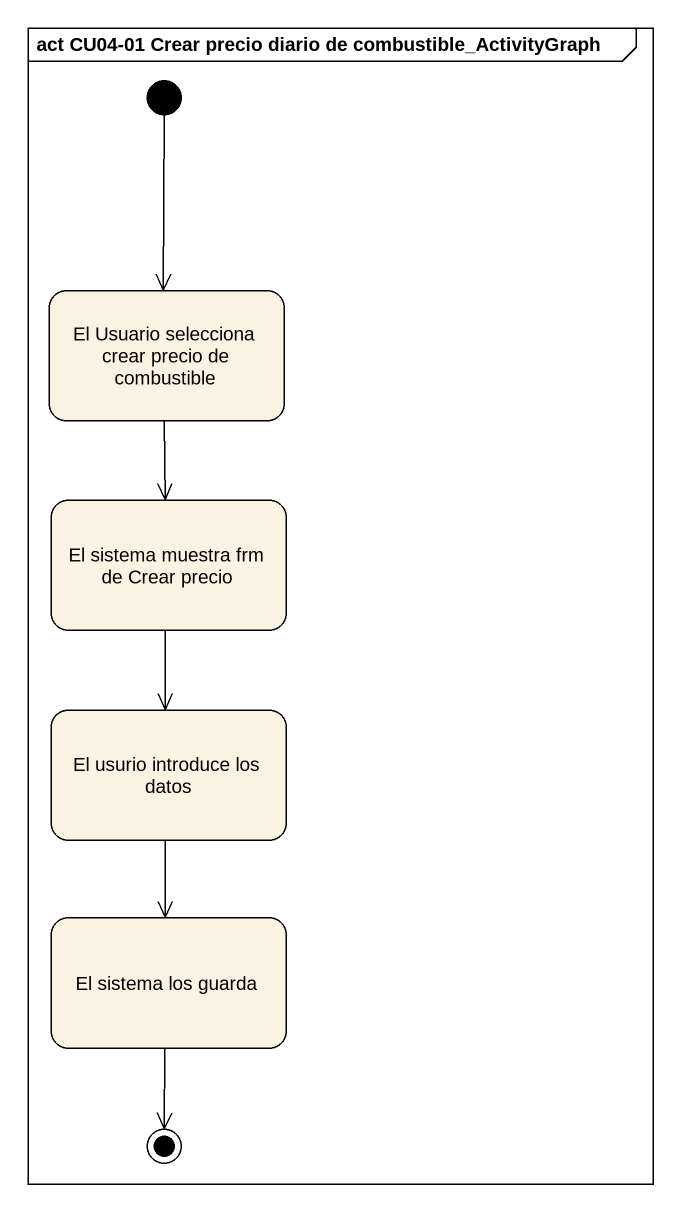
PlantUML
@startuml
mainframe act CU04-01 Crear precio diario de combustible_ActivityGraph
hide empty description
state "El Usuario selecciona crear precio de combustible" as El_Usuario_selecciona_crear
state "El sistema muestra frm de Crear precio" as El_sistema_muestra_frm_de
state "El usurio introduce los datos" as El_usurio_introduce_los
state "El sistema los guarda" as El_sistema_los_guarda
[*] --> El_Usuario_selecciona_crear
El_Usuario_selecciona_crear --> El_sistema_muestra_frm_de
El_sistema_muestra_frm_de --> El_usurio_introduce_los
El_usurio_introduce_los --> El_sistema_los_guarda
El_sistema_los_guarda --> [*]
@enduml
